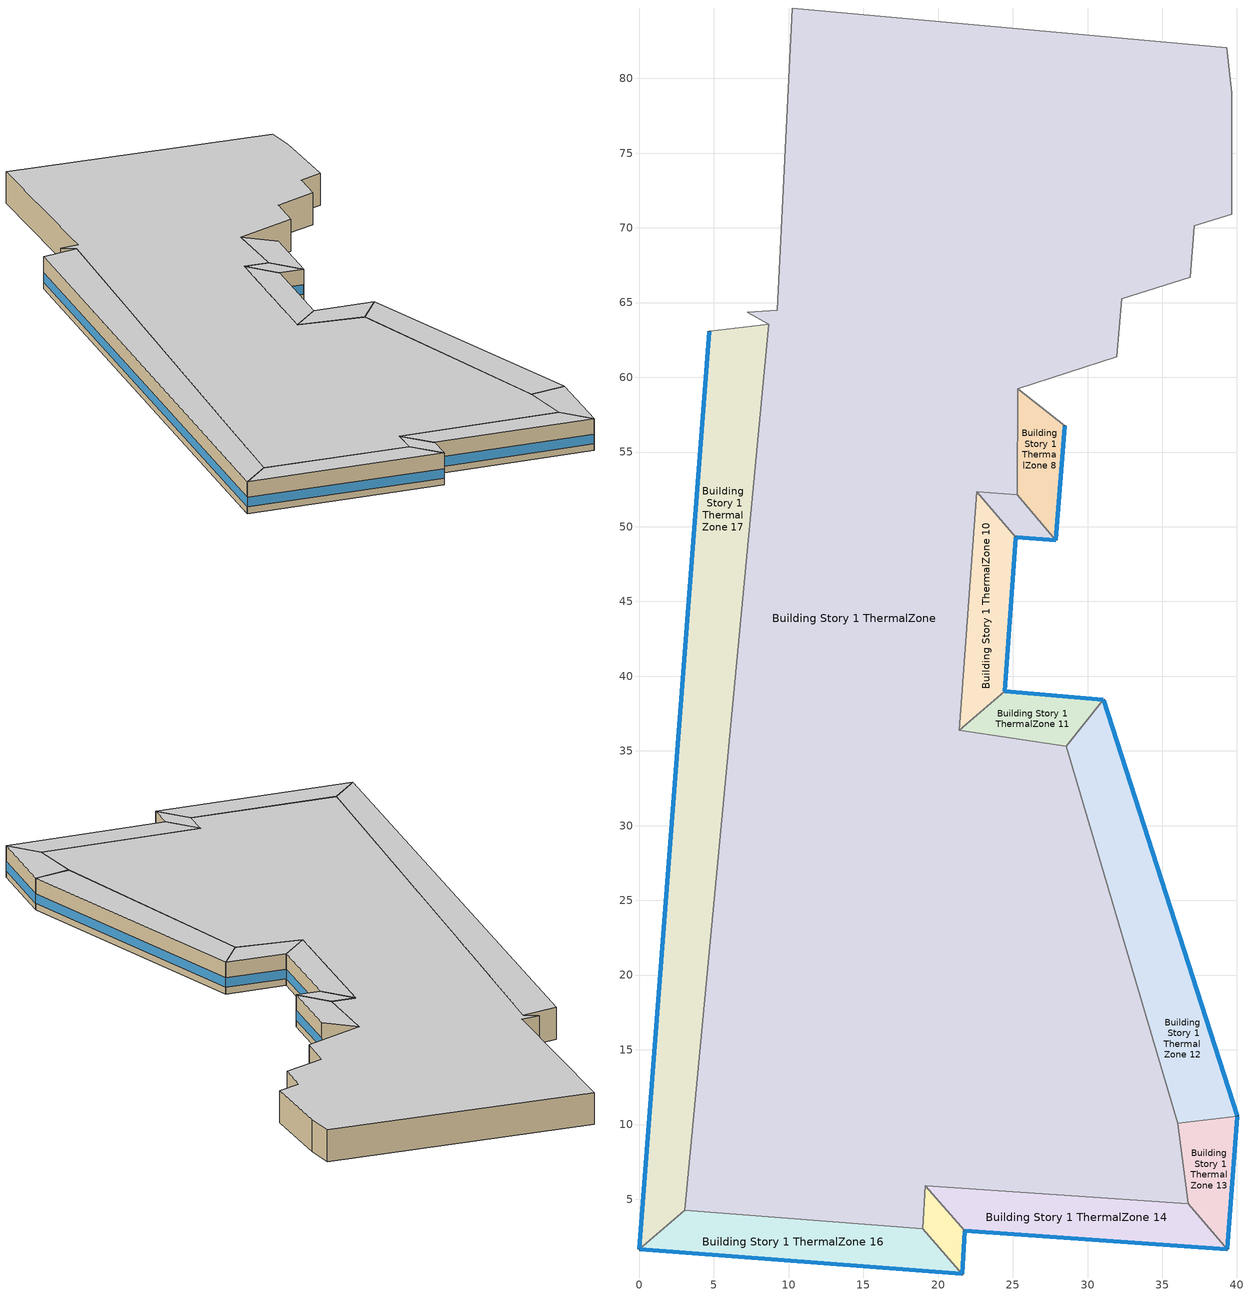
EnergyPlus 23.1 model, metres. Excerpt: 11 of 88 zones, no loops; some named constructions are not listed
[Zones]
Building Story 1 ThermalZone
 floor ground (Typical Insulated Carpeted 8in Slab Floor): 39.31,82.04 39.65,79.04 39.66,70.91 37.15,70.13 36.89,66.68 32.3,65.25 31.96,61.36 25.33,59.23 25.29,52.13 22.6,52.35 21.41,36.38 28.58,35.3 36.05,10.08 36.74,4.69 19.13,5.89 18.97,3.01 3.04,4.27 8.66,63.55 7.24,64.37 9.26,64.5 10.23,84.71 z0
 wall adiabatic (Typical Interior Wall): 22.6,52.35 25.29,52.13 25.33,59.23 31.96,61.36 32.3,65.25 36.89,66.68 37.15,70.13 39.66,70.91 39.65,79.04 39.31,82.04 10.23,84.71 9.26,64.5 7.24,64.37 8.66,63.55 3.04,4.27 18.97,3.01 19.13,5.89 36.74,4.69 36.05,10.08 28.58,35.3 21.41,36.38 22.6,52.35 z0:3.6
 ceiling adiabatic (Typical Interior Floor): 10.23,84.71 9.26,64.5 7.24,64.37 8.66,63.55 3.04,4.27 18.97,3.01 19.13,5.89 36.74,4.69 36.05,10.08 28.58,35.3 21.41,36.38 22.6,52.35 25.29,52.13 25.33,59.23 31.96,61.36 32.3,65.25 36.89,66.68 37.15,70.13 39.66,70.91 39.65,79.04 39.31,82.04 z3.6
Building Story 1 ThermalZone 10
 floor ground (Typical Insulated Carpeted 8in Slab Floor): 25.2,49.31 24.45,38.98 21.41,36.38 22.6,52.35 z0
 wall outside (Typical Insulated Steel Framed Exterior Wall R-12.99): 24.45,38.98 25.2,49.31 z0:3.6
 wall adiabatic (Typical Interior Wall): 25.2,49.31 22.6,52.35 21.41,36.38 24.45,38.98 z0:3.6
 window (U 0.55 SHGC 0.25): 24.45,39.01 25.2,49.29 z0.76:1.85
 ceiling adiabatic (Typical Interior Floor): 22.6,52.35 21.41,36.38 24.45,38.98 25.2,49.31 z3.6
Building Story 1 ThermalZone 11
 floor ground (Typical Insulated Carpeted 8in Slab Floor): 24.45,38.98 31.07,38.43 28.58,35.3 21.41,36.38 z0
 wall outside (Typical Insulated Steel Framed Exterior Wall R-12.99): 31.07,38.43 24.45,38.98 z0:3.6
 wall adiabatic (Typical Interior Wall): 24.45,38.98 21.41,36.38 28.58,35.3 31.07,38.43 z0:3.6
 window (U 0.55 SHGC 0.25): 31.04,38.43 24.48,38.98 z0.76:1.85
 ceiling adiabatic (Typical Interior Floor): 21.41,36.38 28.58,35.3 31.07,38.43 24.45,38.98 z3.6
Building Story 1 ThermalZone 12
 floor ground (Typical Insulated Carpeted 8in Slab Floor): 31.07,38.43 40.03,10.55 36.05,10.08 28.58,35.3 z0
 wall outside (Typical Insulated Steel Framed Exterior Wall R-12.99): 40.03,10.55 31.07,38.43 z0:3.6
 wall adiabatic (Typical Interior Wall): 31.07,38.43 28.58,35.3 36.05,10.08 40.03,10.55 z0:3.6
 window (U 0.55 SHGC 0.25): 40.02,10.57 31.07,38.4 z0.76:1.84
 ceiling adiabatic (Typical Interior Floor): 28.58,35.3 36.05,10.08 40.03,10.55 31.07,38.43 z3.6
Building Story 1 ThermalZone 13
 floor ground (Typical Insulated Carpeted 8in Slab Floor): 40.03,10.55 39.36,1.67 36.74,4.69 36.05,10.08 z0
 wall outside (Typical Insulated Steel Framed Exterior Wall R-12.99): 39.36,1.67 40.03,10.55 z0:3.6
 wall adiabatic (Typical Interior Wall): 40.03,10.55 36.05,10.08 36.74,4.69 39.36,1.67 z0:3.6
 window (U 0.55 SHGC 0.25): 39.36,1.69 40.02,10.53 z0.76:1.85
 ceiling adiabatic (Typical Interior Ceiling): 36.05,10.08 36.74,4.69 39.36,1.67 40.03,10.55 z3.6
Building Story 1 ThermalZone 14
 floor ground (Typical Insulated Carpeted 8in Slab Floor): 39.36,1.67 21.77,2.89 19.13,5.89 36.74,4.69 z0
 wall outside (Typical Insulated Steel Framed Exterior Wall R-12.99): 21.77,2.89 39.36,1.67 z0:3.6
 wall adiabatic (Typical Interior Wall): 39.36,1.67 36.74,4.69 19.13,5.89 21.77,2.89 z0:3.6
 window (U 0.55 SHGC 0.25): 21.8,2.89 39.33,1.67 z0.76:1.85
 ceiling adiabatic (Typical Interior Ceiling): 36.74,4.69 19.13,5.89 21.77,2.89 39.36,1.67 z3.6
Building Story 1 ThermalZone 15
 floor ground (Typical Insulated Carpeted 8in Slab Floor): 21.77,2.89 21.6,0 18.97,3.01 19.13,5.89 z0
 wall outside (Typical Insulated Steel Framed Exterior Wall R-12.99): 21.6,0 21.77,2.89 z0:3.6
 wall adiabatic (Typical Interior Wall): 21.77,2.89 19.13,5.89 18.97,3.01 21.6,0 z0:3.6
 window (U 0.55 SHGC 0.25): 21.61,0.03 21.77,2.86 z0.76:1.86
 ceiling adiabatic (Typical Interior Ceiling): 19.13,5.89 18.97,3.01 21.6,0 21.77,2.89 z3.6
Building Story 1 ThermalZone 16
 floor ground (Typical Insulated Carpeted 8in Slab Floor): 21.6,0 0,1.67 3.04,4.27 18.97,3.01 z0
 wall outside (Typical Insulated Steel Framed Exterior Wall R-12.99): 0,1.67 21.6,0 z0:3.6
 wall adiabatic (Typical Interior Wall): 21.6,0 18.97,3.01 3.04,4.27 0,1.67 z0:3.6
 window (U 0.55 SHGC 0.25): 0.03,1.66 21.58,0 z0.76:1.84
 ceiling adiabatic (Typical Interior Ceiling): 18.97,3.01 3.04,4.27 0,1.67 21.6,0 z3.6
Building Story 1 ThermalZone 17
 floor ground (Typical Insulated Carpeted 8in Slab Floor): 0,1.67 4.69,63.08 8.66,63.55 3.04,4.27 z0
 wall outside (Typical Insulated Steel Framed Exterior Wall R-12.99): 4.69,63.08 0,1.67 z0:3.6
 wall adiabatic (Typical Interior Wall): 0,1.67 3.04,4.27 8.66,63.55 4.69,63.08 z0:3.6
 window (U 0.55 SHGC 0.25): 4.69,63.06 0,1.69 z0.76:1.84
 ceiling adiabatic (Typical Interior Ceiling): 3.04,4.27 8.66,63.55 4.69,63.08 0,1.67 z3.6
Building Story 1 ThermalZone 8
 floor ground (Typical Insulated Carpeted 8in Slab Floor): 28.47,56.75 27.88,49.09 25.29,52.13 25.33,59.23 z0
 wall outside (Typical Insulated Steel Framed Exterior Wall R-12.99): 27.88,49.09 28.47,56.75 z0:3.6
 wall adiabatic (Typical Interior Wall): 28.47,56.75 25.33,59.23 25.29,52.13 27.88,49.09 z0:3.6
 window (U 0.55 SHGC 0.25): 27.89,49.11 28.47,56.73 z0.76:1.85
 ceiling adiabatic (Typical Interior Floor): 25.33,59.23 25.29,52.13 27.88,49.09 28.47,56.75 z3.6
Building Story 1 ThermalZone 9
 floor ground (Typical Insulated Carpeted 8in Slab Floor): 27.88,49.09 25.2,49.31 22.6,52.35 25.29,52.13 z0
 wall outside (Typical Insulated Steel Framed Exterior Wall R-12.99): 25.2,49.31 27.88,49.09 z0:3.6
 wall adiabatic (Typical Interior Wall): 27.88,49.09 25.29,52.13 22.6,52.35 25.2,49.31 z0:3.6
 window (U 0.55 SHGC 0.25): 25.23,49.31 27.86,49.09 z0.76:1.86
 ceiling adiabatic (Typical Interior Floor): 25.29,52.13 22.6,52.35 25.2,49.31 27.88,49.09 z3.6
[Building]
bld_12: Terrain=City
[Site:Location]
Jack Northrop Fld H_CA_USA: Latitude {deg}=41.31356; Longitude {deg}=-105.585; Time Zone {hr}=-8; Elevation {m}=21
[Site:GroundTemperature:FCfactorMethod]
18.8, 14.3, 13.6, 13.2, 13.3, 12.6, 15.3, 15.6, 17.7, 19.4, 19.7, 18.5
[Site:WaterMainsTemperature]
Calculation Method=Correlation; Annual Average Outdoor Air Temperature {C}=8.96667; Maximum Difference In Monthly Average Outdoor Air Temperatures {deltaC}=26.2
[SizingPeriod:DesignDay] Day of Month=21; Dry-Bulb Temperature Range Modifier Type=DefaultMultipliers; Humidity Condition Type=Wetbulb; Barometric Pressure {Pa}=98769; Rain Indicator=No; Snow Indicator=No; Daylight Saving Time Indicator=No; Begin Environment Reset Mode=FullResetAtBeginEnvironment
Name | Month | Day Type | Maximum Dry-Bulb Temperature {C} | Daily Dry-Bulb Temperature Range {deltaC} | Wetbulb or DewPoint at Maximum Dry-Bulb {C} | Wind Speed {m/s} | Wind Direction {deg} | Solar Model Indicator | ASHRAE Clear Sky Optical Depth for Beam Irradiance (taub) | ASHRAE Clear Sky Optical Depth for Diffuse Irradiance (taud) | Sky Clearness
Buffalo Niagara Intl Ap Ann Clg .4% Condns DB=>MWB 1 | 7 | SummerDesignDay | 30.3 | 9.3 | 21.8 | 5.7 | 240 | ASHRAETau | 0.462 | 2.001
Buffalo Niagara Intl Ap Ann Clg .4% Condns WB=>MDB 1 | 7 | SummerDesignDay | 27.8 | 9.3 | 23.8 | 5.7 | 240 | ASHRAETau | 0.462 | 2.001
Buffalo Niagara Intl Ap Ann Htg 99.6% Condns DB 1 | 1 | WinterDesignDay | -16.3 | 0 | -16.3 | 5.1 | 270 | ASHRAEClearSky |  |  | 0
[Material] Thermal Absorptance=0.9; Solar Absorptance=0.7
Name | Roughness | Thickness {m} | Conductivity {W/m-K} | Density {kg/m3} | Specific Heat {J/kg-K} | Visible Absorptance
100mm Normalweight concrete floor | MediumRough | 0.1016 | 2.31045 | 2322 | 832.557 | 0.7
25mm Stucco | Smooth | 0.0254 | 0.72 | 1856 | 840 | 0.7
5/8 in. Gypsum Board | MediumSmooth | 0.0159 | 0.16 | 800 | 1090 | 0.7
8 in. Normalweight Concrete Floor | MediumRough | 0.2032 | 2.31 | 2322 | 832 | 0.7
G01 13mm gypsum board | Smooth | 0.0127 | 0.160031 | 800.001 | 1090.73 | 0.5
[Material:NoMass] Roughness=Smooth; Thermal Absorptance=0.9; Solar Absorptance=0.7
Name | Thermal Resistance {m2-K/W} | Visible Absorptance
CP02 CARPET PAD; Typical Carpet Pad | 0.21648 | 0.8
Typical Insulation R-10.81 | 1.90342 | 0.7
[WindowMaterial:Gas]
Gap_1_W_0_0032: Gas Type=Air; Thickness {m}=0.0032
[WindowMaterial:Glazing] Optical Data Type=SpectralAverage; Infrared Transmittance at Normal Incidence=0; Back Side Infrared Hemispherical Emissivity=0.84; Conductivity {W/m-K}=1; Dirt Correction Factor for Solar and Visible Transmittance=1; Solar Diffusing=No
Name | Thickness {m} | Solar Transmittance at Normal Incidence | Front Side Solar Reflectance at Normal Incidence | Back Side Solar Reflectance at Normal Incidence | Visible Transmittance at Normal Incidence | Front Side Visible Reflectance at Normal Incidence | Back Side Visible Reflectance at Normal Incidence | Front Side Infrared Hemispherical Emissivity
Glass_2022F_LayerAvg | 0.0039 | 0.355897 | 0.394095 | 0.265645 | 0.677694 | 0.042734 | 0.05547 | 0.046
Glass_2175_LayerAvg | 0.0086 | 0.167758 | 0.217606 | 0.437978 | 0.416044 | 0.078729 | 0.10654 | 0.84
[Construction]
Typical Insulated Carpeted 8in Slab Floor: 8 in. Normalweight Concrete Floor, Typical Carpet Pad
Typical Insulated Steel Framed Exterior Wall R-12.99: 25mm Stucco, 5/8 in. Gypsum Board, Typical Insulation R-10.81, 5/8 in. Gypsum Board
Typical Interior Ceiling: CP02 CARPET PAD, 100mm Normalweight concrete floor
Typical Interior Floor: 100mm Normalweight concrete floor, CP02 CARPET PAD
Typical Interior Wall: G01 13mm gypsum board, G01 13mm gypsum board
U 0.55 SHGC 0.25: Glass_2175_LayerAvg, Gap_1_W_0_0032, Glass_2022F_LayerAvg
[Zone] Multiplier=1; Part of Total Floor Area=Yes
Building Story 1 ThermalZone; Building Story 1 ThermalZone 10; Building Story 1 ThermalZone 11; Building Story 1 ThermalZone 12; Building Story 1 ThermalZone 13; Building Story 1 ThermalZone 14; Building Story 1 ThermalZone 15; Building Story 1 ThermalZone 16; Building Story 1 ThermalZone 17; Building Story 1 ThermalZone 8; Building Story 1 ThermalZone 9
[Space] Space Type=Story Ground Blended Space Type
Name | Zone
Building Story 1 Space | Building Story 1 ThermalZone
Building Story 1 Space 10 | Building Story 1 ThermalZone 10
Building Story 1 Space 11 | Building Story 1 ThermalZone 11
Building Story 1 Space 12 | Building Story 1 ThermalZone 12
Building Story 1 Space 13 | Building Story 1 ThermalZone 13
Building Story 1 Space 14 | Building Story 1 ThermalZone 14
Building Story 1 Space 15 | Building Story 1 ThermalZone 15
Building Story 1 Space 16 | Building Story 1 ThermalZone 16
Building Story 1 Space 17 | Building Story 1 ThermalZone 17
Building Story 1 Space 8 | Building Story 1 ThermalZone 8
Building Story 1 Space 9 | Building Story 1 ThermalZone 9
[InternalMass] Construction=InteriorFurnishings 1
Name | Zone or ZoneList | Space or SpaceList | Surface Area {m2}
Building Story 1 Space Office OfficeLarge Data Center A  - Story Ground Mass; Building Story 1 Space Office OfficeLarge Data Center C  - Story Ground Mass | Building Story 1 ThermalZone | Building Story 1 Space | 6.17549
Building Story 1 Space 9 Office OfficeLarge Data Center A  - Story Ground Mass; Building Story 1 Space 9 Office OfficeLarge Data Center C  - Story Ground Mass | Building Story 1 ThermalZone 9 | Building Story 1 Space 9 | 0.024402
Building Story 1 Space 12 Office OfficeLarge Data Center A  - Story Ground Mass; Building Story 1 Space 12 Office OfficeLarge Data Center C  - Story Ground Mass | Building Story 1 ThermalZone 12 | Building Story 1 Space 12 | 0.323407
Building Story 1 Space 16 Office OfficeLarge Data Center A  - Story Ground Mass; Building Story 1 Space 16 Office OfficeLarge Data Center C  - Story Ground Mass | Building Story 1 ThermalZone 16 | Building Story 1 Space 16 | 0.170459
Building Story 1 Space 17 Office OfficeLarge Data Center A  - Story Ground Mass; Building Story 1 Space 17 Office OfficeLarge Data Center C  - Story Ground Mass | Building Story 1 ThermalZone 17 | Building Story 1 Space 17 | 0.65462
Building Story 1 Space 8 Office OfficeLarge Data Center A  - Story Ground Mass; Building Story 1 Space 8 Office OfficeLarge Data Center C  - Story Ground Mass | Building Story 1 ThermalZone 8 | Building Story 1 Space 8 | 0.0708353
Building Story 1 Space 14 Office OfficeLarge Data Center A  - Story Ground Mass; Building Story 1 Space 14 Office OfficeLarge Data Center C  - Story Ground Mass | Building Story 1 ThermalZone 14 | Building Story 1 Space 14 | 0.160332
Building Story 1 Space 13 Office OfficeLarge Data Center A  - Story Ground Mass; Building Story 1 Space 13 Office OfficeLarge Data Center C  - Story Ground Mass | Building Story 1 ThermalZone 13 | Building Story 1 Space 13 | 0.0755815
Building Story 1 Space 15 Office OfficeLarge Data Center A  - Story Ground Mass; Building Story 1 Space 15 Office OfficeLarge Data Center C  - Story Ground Mass | Building Story 1 ThermalZone 15 | Building Story 1 Space 15 | 0.0260104
Building Story 1 Space 10 Office OfficeLarge Data Center A  - Story Ground Mass; Building Story 1 Space 10 Office OfficeLarge Data Center C  - Story Ground Mass | Building Story 1 ThermalZone 10 | Building Story 1 Space 10 | 0.119949
Building Story 1 Space 11 Office OfficeLarge Data Center A  - Story Ground Mass; Building Story 1 Space 11 Office OfficeLarge Data Center C  - Story Ground Mass | Building Story 1 ThermalZone 11 | Building Story 1 Space 11 | 0.0707873
Building Story 1 Space Office OfficeLarge Data Center B  - Story Ground Mass | Building Story 1 ThermalZone | Building Story 1 Space | 45.4113
Building Story 1 Space 9 Office OfficeLarge Data Center B  - Story Ground Mass | Building Story 1 ThermalZone 9 | Building Story 1 Space 9 | 0.179439
Building Story 1 Space 12 Office OfficeLarge Data Center B  - Story Ground Mass | Building Story 1 ThermalZone 12 | Building Story 1 Space 12 | 2.37816
Building Story 1 Space 16 Office OfficeLarge Data Center B  - Story Ground Mass | Building Story 1 ThermalZone 16 | Building Story 1 Space 16 | 1.25347
Building Story 1 Space 17 Office OfficeLarge Data Center B  - Story Ground Mass | Building Story 1 ThermalZone 17 | Building Story 1 Space 17 | 4.81373
Building Story 1 Space 8 Office OfficeLarge Data Center B  - Story Ground Mass | Building Story 1 ThermalZone 8 | Building Story 1 Space 8 | 0.520885
Building Story 1 Space 14 Office OfficeLarge Data Center B  - Story Ground Mass | Building Story 1 ThermalZone 14 | Building Story 1 Space 14 | 1.179
Building Story 1 Space 13 Office OfficeLarge Data Center B  - Story Ground Mass | Building Story 1 ThermalZone 13 | Building Story 1 Space 13 | 0.555787
Building Story 1 Space 15 Office OfficeLarge Data Center B  - Story Ground Mass | Building Story 1 ThermalZone 15 | Building Story 1 Space 15 | 0.191267
Building Story 1 Space 10 Office OfficeLarge Data Center B  - Story Ground Mass | Building Story 1 ThermalZone 10 | Building Story 1 Space 10 | 0.882042
Building Story 1 Space 11 Office OfficeLarge Data Center B  - Story Ground Mass | Building Story 1 ThermalZone 11 | Building Story 1 Space 11 | 0.520532
Building Story 1 Space Office OfficeLarge Main Data Center A  - Story Ground Mass; Building Story 1 Space Office OfficeLarge Main Data Center C  - Story Ground Mass | Building Story 1 ThermalZone | Building Story 1 Space | 11.1027
Building Story 1 Space 9 Office OfficeLarge Main Data Center A  - Story Ground Mass; Building Story 1 Space 9 Office OfficeLarge Main Data Center C  - Story Ground Mass | Building Story 1 ThermalZone 9 | Building Story 1 Space 9 | 0.0438716
Building Story 1 Space 12 Office OfficeLarge Main Data Center A  - Story Ground Mass; Building Story 1 Space 12 Office OfficeLarge Main Data Center C  - Story Ground Mass | Building Story 1 ThermalZone 12 | Building Story 1 Space 12 | 0.581445
Building Story 1 Space 16 Office OfficeLarge Main Data Center A  - Story Ground Mass; Building Story 1 Space 16 Office OfficeLarge Main Data Center C  - Story Ground Mass | Building Story 1 ThermalZone 16 | Building Story 1 Space 16 | 0.306464
Building Story 1 Space 17 Office OfficeLarge Main Data Center A  - Story Ground Mass; Building Story 1 Space 17 Office OfficeLarge Main Data Center C  - Story Ground Mass | Building Story 1 ThermalZone 17 | Building Story 1 Space 17 | 1.17692
Building Story 1 Space 8 Office OfficeLarge Main Data Center A  - Story Ground Mass; Building Story 1 Space 8 Office OfficeLarge Main Data Center C  - Story Ground Mass | Building Story 1 ThermalZone 8 | Building Story 1 Space 8 | 0.127353
Building Story 1 Space 14 Office OfficeLarge Main Data Center A  - Story Ground Mass; Building Story 1 Space 14 Office OfficeLarge Main Data Center C  - Story Ground Mass | Building Story 1 ThermalZone 14 | Building Story 1 Space 14 | 0.288257
Building Story 1 Space 13 Office OfficeLarge Main Data Center A  - Story Ground Mass; Building Story 1 Space 13 Office OfficeLarge Main Data Center C  - Story Ground Mass | Building Story 1 ThermalZone 13 | Building Story 1 Space 13 | 0.135886
Building Story 1 Space 15 Office OfficeLarge Main Data Center A  - Story Ground Mass; Building Story 1 Space 15 Office OfficeLarge Main Data Center C  - Story Ground Mass | Building Story 1 ThermalZone 15 | Building Story 1 Space 15 | 0.0467635
Building Story 1 Space 10 Office OfficeLarge Main Data Center A  - Story Ground Mass; Building Story 1 Space 10 Office OfficeLarge Main Data Center C  - Story Ground Mass | Building Story 1 ThermalZone 10 | Building Story 1 Space 10 | 0.215653
Building Story 1 Space 11 Office OfficeLarge Main Data Center A  - Story Ground Mass; Building Story 1 Space 11 Office OfficeLarge Main Data Center C  - Story Ground Mass | Building Story 1 ThermalZone 11 | Building Story 1 Space 11 | 0.127267
Building Story 1 Space Office OfficeLarge Main Data Center B  - Story Ground Mass | Building Story 1 ThermalZone | Building Story 1 Space | 81.6437
Building Story 1 Space 9 Office OfficeLarge Main Data Center B  - Story Ground Mass | Building Story 1 ThermalZone 9 | Building Story 1 Space 9 | 0.322609
Building Story 1 Space 12 Office OfficeLarge Main Data Center B  - Story Ground Mass | Building Story 1 ThermalZone 12 | Building Story 1 Space 12 | 4.27564
Building Story 1 Space 16 Office OfficeLarge Main Data Center B  - Story Ground Mass | Building Story 1 ThermalZone 16 | Building Story 1 Space 16 | 2.25357
Building Story 1 Space 17 Office OfficeLarge Main Data Center B  - Story Ground Mass | Building Story 1 ThermalZone 17 | Building Story 1 Space 17 | 8.65447
Building Story 1 Space 8 Office OfficeLarge Main Data Center B  - Story Ground Mass | Building Story 1 ThermalZone 8 | Building Story 1 Space 8 | 0.936485
Building Story 1 Space 14 Office OfficeLarge Main Data Center B  - Story Ground Mass | Building Story 1 ThermalZone 14 | Building Story 1 Space 14 | 2.11969
Building Story 1 Space 13 Office OfficeLarge Main Data Center B  - Story Ground Mass | Building Story 1 ThermalZone 13 | Building Story 1 Space 13 | 0.999233
Building Story 1 Space 15 Office OfficeLarge Main Data Center B  - Story Ground Mass | Building Story 1 ThermalZone 15 | Building Story 1 Space 15 | 0.343874
Building Story 1 Space 10 Office OfficeLarge Main Data Center B  - Story Ground Mass | Building Story 1 ThermalZone 10 | Building Story 1 Space 10 | 1.5858
Building Story 1 Space 11 Office OfficeLarge Main Data Center B  - Story Ground Mass | Building Story 1 ThermalZone 11 | Building Story 1 Space 11 | 0.935851
Building Story 1 Space SecondarySchool Auditorium A  - Story Ground Mass; Building Story 1 Space SecondarySchool Auditorium C  - Story Ground Mass | Building Story 1 ThermalZone | Building Story 1 Space | 49.6667
Building Story 1 Space 9 SecondarySchool Auditorium A  - Story Ground Mass; Building Story 1 Space 9 SecondarySchool Auditorium C  - Story Ground Mass | Building Story 1 ThermalZone 9 | Building Story 1 Space 9 | 0.196254
Building Story 1 Space 12 SecondarySchool Auditorium A  - Story Ground Mass; Building Story 1 Space 12 SecondarySchool Auditorium C  - Story Ground Mass | Building Story 1 ThermalZone 12 | Building Story 1 Space 12 | 2.60102
Building Story 1 Space 16 SecondarySchool Auditorium A  - Story Ground Mass; Building Story 1 Space 16 SecondarySchool Auditorium C  - Story Ground Mass | Building Story 1 ThermalZone 16 | Building Story 1 Space 16 | 1.37093
Building Story 1 Space 17 SecondarySchool Auditorium A  - Story Ground Mass; Building Story 1 Space 17 SecondarySchool Auditorium C  - Story Ground Mass | Building Story 1 ThermalZone 17 | Building Story 1 Space 17 | 5.26482
Building Story 1 Space 8 SecondarySchool Auditorium A  - Story Ground Mass; Building Story 1 Space 8 SecondarySchool Auditorium C  - Story Ground Mass | Building Story 1 ThermalZone 8 | Building Story 1 Space 8 | 0.569696
Building Story 1 Space 14 SecondarySchool Auditorium A  - Story Ground Mass; Building Story 1 Space 14 SecondarySchool Auditorium C  - Story Ground Mass | Building Story 1 ThermalZone 14 | Building Story 1 Space 14 | 1.28948
Building Story 1 Space 13 SecondarySchool Auditorium A  - Story Ground Mass; Building Story 1 Space 13 SecondarySchool Auditorium C  - Story Ground Mass | Building Story 1 ThermalZone 13 | Building Story 1 Space 13 | 0.607868
Building Story 1 Space 15 SecondarySchool Auditorium A  - Story Ground Mass; Building Story 1 Space 15 SecondarySchool Auditorium C  - Story Ground Mass | Building Story 1 ThermalZone 15 | Building Story 1 Space 15 | 0.20919
Building Story 1 Space 10 SecondarySchool Auditorium A  - Story Ground Mass; Building Story 1 Space 10 SecondarySchool Auditorium C  - Story Ground Mass | Building Story 1 ThermalZone 10 | Building Story 1 Space 10 | 0.964696
Building Story 1 Space 11 SecondarySchool Auditorium A  - Story Ground Mass; Building Story 1 Space 11 SecondarySchool Auditorium C  - Story Ground Mass | Building Story 1 ThermalZone 11 | Building Story 1 Space 11 | 0.569311
Building Story 1 Space SecondarySchool Auditorium B  - Story Ground Mass | Building Story 1 ThermalZone | Building Story 1 Space | 365.223
Building Story 1 Space 9 SecondarySchool Auditorium B  - Story Ground Mass | Building Story 1 ThermalZone 9 | Building Story 1 Space 9 | 1.44315
Building Story 1 Space 12 SecondarySchool Auditorium B  - Story Ground Mass | Building Story 1 ThermalZone 12 | Building Story 1 Space 12 | 19.1265
Building Story 1 Space 16 SecondarySchool Auditorium B  - Story Ground Mass | Building Story 1 ThermalZone 16 | Building Story 1 Space 16 | 10.0811
Building Story 1 Space 17 SecondarySchool Auditorium B  - Story Ground Mass | Building Story 1 ThermalZone 17 | Building Story 1 Space 17 | 38.7147
Building Story 1 Space 8 SecondarySchool Auditorium B  - Story Ground Mass | Building Story 1 ThermalZone 8 | Building Story 1 Space 8 | 4.18925
Building Story 1 Space 14 SecondarySchool Auditorium B  - Story Ground Mass | Building Story 1 ThermalZone 14 | Building Story 1 Space 14 | 9.48215
Building Story 1 Space 13 SecondarySchool Auditorium B  - Story Ground Mass | Building Story 1 ThermalZone 13 | Building Story 1 Space 13 | 4.46994
Building Story 1 Space 15 SecondarySchool Auditorium B  - Story Ground Mass | Building Story 1 ThermalZone 15 | Building Story 1 Space 15 | 1.53828
Building Story 1 Space 10 SecondarySchool Auditorium B  - Story Ground Mass | Building Story 1 ThermalZone 10 | Building Story 1 Space 10 | 7.09387
Building Story 1 Space 11 SecondarySchool Auditorium B  - Story Ground Mass | Building Story 1 ThermalZone 11 | Building Story 1 Space 11 | 4.18641
Building Story 1 Space SecondarySchool Cafeteria A  - Story Ground Mass; Building Story 1 Space SecondarySchool Cafeteria C  - Story Ground Mass | Building Story 1 ThermalZone | Building Story 1 Space | 31.4359
Building Story 1 Space 9 SecondarySchool Cafeteria A  - Story Ground Mass; Building Story 1 Space 9 SecondarySchool Cafeteria C  - Story Ground Mass | Building Story 1 ThermalZone 9 | Building Story 1 Space 9 | 0.124216
Building Story 1 Space 12 SecondarySchool Cafeteria A  - Story Ground Mass; Building Story 1 Space 12 SecondarySchool Cafeteria C  - Story Ground Mass | Building Story 1 ThermalZone 12 | Building Story 1 Space 12 | 1.64628
Building Story 1 Space 16 SecondarySchool Cafeteria A  - Story Ground Mass; Building Story 1 Space 16 SecondarySchool Cafeteria C  - Story Ground Mass | Building Story 1 ThermalZone 16 | Building Story 1 Space 16 | 0.867709
Building Story 1 Space 17 SecondarySchool Cafeteria A  - Story Ground Mass; Building Story 1 Space 17 SecondarySchool Cafeteria C  - Story Ground Mass | Building Story 1 ThermalZone 17 | Building Story 1 Space 17 | 3.33229
Building Story 1 Space 8 SecondarySchool Cafeteria A  - Story Ground Mass; Building Story 1 Space 8 SecondarySchool Cafeteria C  - Story Ground Mass | Building Story 1 ThermalZone 8 | Building Story 1 Space 8 | 0.360582
Building Story 1 Space 14 SecondarySchool Cafeteria A  - Story Ground Mass; Building Story 1 Space 14 SecondarySchool Cafeteria C  - Story Ground Mass | Building Story 1 ThermalZone 14 | Building Story 1 Space 14 | 0.816158
Building Story 1 Space 13 SecondarySchool Cafeteria A  - Story Ground Mass; Building Story 1 Space 13 SecondarySchool Cafeteria C  - Story Ground Mass | Building Story 1 ThermalZone 13 | Building Story 1 Space 13 | 0.384742
Building Story 1 Space 15 SecondarySchool Cafeteria A  - Story Ground Mass; Building Story 1 Space 15 SecondarySchool Cafeteria C  - Story Ground Mass | Building Story 1 ThermalZone 15 | Building Story 1 Space 15 | 0.132404
Building Story 1 Space 10 SecondarySchool Cafeteria A  - Story Ground Mass; Building Story 1 Space 10 SecondarySchool Cafeteria C  - Story Ground Mass | Building Story 1 ThermalZone 10 | Building Story 1 Space 10 | 0.610591
Building Story 1 Space 11 SecondarySchool Cafeteria A  - Story Ground Mass; Building Story 1 Space 11 SecondarySchool Cafeteria C  - Story Ground Mass | Building Story 1 ThermalZone 11 | Building Story 1 Space 11 | 0.360337
Building Story 1 Space SecondarySchool Cafeteria B  - Story Ground Mass | Building Story 1 ThermalZone | Building Story 1 Space | 231.163
Building Story 1 Space 9 SecondarySchool Cafeteria B  - Story Ground Mass | Building Story 1 ThermalZone 9 | Building Story 1 Space 9 | 0.913422
Building Story 1 Space 12 SecondarySchool Cafeteria B  - Story Ground Mass | Building Story 1 ThermalZone 12 | Building Story 1 Space 12 | 12.1059
Building Story 1 Space 16 SecondarySchool Cafeteria B  - Story Ground Mass | Building Story 1 ThermalZone 16 | Building Story 1 Space 16 | 6.38068
Building Story 1 Space 17 SecondarySchool Cafeteria B  - Story Ground Mass | Building Story 1 ThermalZone 17 | Building Story 1 Space 17 | 24.5039
Building Story 1 Space 8 SecondarySchool Cafeteria B  - Story Ground Mass | Building Story 1 ThermalZone 8 | Building Story 1 Space 8 | 2.65153
Building Story 1 Space 14 SecondarySchool Cafeteria B  - Story Ground Mass | Building Story 1 ThermalZone 14 | Building Story 1 Space 14 | 6.0016
Building Story 1 Space 13 SecondarySchool Cafeteria B  - Story Ground Mass | Building Story 1 ThermalZone 13 | Building Story 1 Space 13 | 2.82919
Building Story 1 Space 15 SecondarySchool Cafeteria B  - Story Ground Mass | Building Story 1 ThermalZone 15 | Building Story 1 Space 15 | 0.973631
Building Story 1 Space 10 SecondarySchool Cafeteria B  - Story Ground Mass | Building Story 1 ThermalZone 10 | Building Story 1 Space 10 | 4.48997
Building Story 1 Space 11 SecondarySchool Cafeteria B  - Story Ground Mass | Building Story 1 ThermalZone 11 | Building Story 1 Space 11 | 2.64973
Building Story 1 Space SecondarySchool ComputerRoom A  - Story Ground Mass; Building Story 1 Space SecondarySchool ComputerRoom C  - Story Ground Mass | Building Story 1 ThermalZone | Building Story 1 Space | 47.9914
Building Story 1 Space 9 SecondarySchool ComputerRoom A  - Story Ground Mass; Building Story 1 Space 9 SecondarySchool ComputerRoom C  - Story Ground Mass | Building Story 1 ThermalZone 9 | Building Story 1 Space 9 | 0.189634
Building Story 1 Space 12 SecondarySchool ComputerRoom A  - Story Ground Mass; Building Story 1 Space 12 SecondarySchool ComputerRoom C  - Story Ground Mass | Building Story 1 ThermalZone 12 | Building Story 1 Space 12 | 2.51329
Building Story 1 Space 16 SecondarySchool ComputerRoom A  - Story Ground Mass; Building Story 1 Space 16 SecondarySchool ComputerRoom C  - Story Ground Mass | Building Story 1 ThermalZone 16 | Building Story 1 Space 16 | 1.32468
Building Story 1 Space 17 SecondarySchool ComputerRoom A  - Story Ground Mass; Building Story 1 Space 17 SecondarySchool ComputerRoom C  - Story Ground Mass | Building Story 1 ThermalZone 17 | Building Story 1 Space 17 | 5.08723
Building Story 1 Space 8 SecondarySchool ComputerRoom A  - Story Ground Mass; Building Story 1 Space 8 SecondarySchool ComputerRoom C  - Story Ground Mass | Building Story 1 ThermalZone 8 | Building Story 1 Space 8 | 0.55048
Building Story 1 Space 14 SecondarySchool ComputerRoom A  - Story Ground Mass; Building Story 1 Space 14 SecondarySchool ComputerRoom C  - Story Ground Mass | Building Story 1 ThermalZone 14 | Building Story 1 Space 14 | 1.24598
Building Story 1 Space 13 SecondarySchool ComputerRoom A  - Story Ground Mass; Building Story 1 Space 13 SecondarySchool ComputerRoom C  - Story Ground Mass | Building Story 1 ThermalZone 13 | Building Story 1 Space 13 | 0.587365
Building Story 1 Space 15 SecondarySchool ComputerRoom A  - Story Ground Mass; Building Story 1 Space 15 SecondarySchool ComputerRoom C  - Story Ground Mass | Building Story 1 ThermalZone 15 | Building Story 1 Space 15 | 0.202134
Building Story 1 Space 10 SecondarySchool ComputerRoom A  - Story Ground Mass; Building Story 1 Space 10 SecondarySchool ComputerRoom C  - Story Ground Mass | Building Story 1 ThermalZone 10 | Building Story 1 Space 10 | 0.932157
Building Story 1 Space 11 SecondarySchool ComputerRoom A  - Story Ground Mass; Building Story 1 Space 11 SecondarySchool ComputerRoom C  - Story Ground Mass | Building Story 1 ThermalZone 11 | Building Story 1 Space 11 | 0.550108
Building Story 1 Space SecondarySchool ComputerRoom B  - Story Ground Mass | Building Story 1 ThermalZone | Building Story 1 Space | 352.904
Building Story 1 Space 9 SecondarySchool ComputerRoom B  - Story Ground Mass | Building Story 1 ThermalZone 9 | Building Story 1 Space 9 | 1.39447
Building Story 1 Space 12 SecondarySchool ComputerRoom B  - Story Ground Mass | Building Story 1 ThermalZone 12 | Building Story 1 Space 12 | 18.4814
Building Story 1 Space 16 SecondarySchool ComputerRoom B  - Story Ground Mass | Building Story 1 ThermalZone 16 | Building Story 1 Space 16 | 9.74103
Building Story 1 Space 17 SecondarySchool ComputerRoom B  - Story Ground Mass | Building Story 1 ThermalZone 17 | Building Story 1 Space 17 | 37.4088
Building Story 1 Space 8 SecondarySchool ComputerRoom B  - Story Ground Mass | Building Story 1 ThermalZone 8 | Building Story 1 Space 8 | 4.04794
Building Story 1 Space 14 SecondarySchool ComputerRoom B  - Story Ground Mass | Building Story 1 ThermalZone 14 | Building Story 1 Space 14 | 9.16231
Building Story 1 Space 13 SecondarySchool ComputerRoom B  - Story Ground Mass | Building Story 1 ThermalZone 13 | Building Story 1 Space 13 | 4.31917
Building Story 1 Space 15 SecondarySchool ComputerRoom B  - Story Ground Mass | Building Story 1 ThermalZone 15 | Building Story 1 Space 15 | 1.48639
Building Story 1 Space 10 SecondarySchool ComputerRoom B  - Story Ground Mass | Building Story 1 ThermalZone 10 | Building Story 1 Space 10 | 6.85459
Building Story 1 Space 11 SecondarySchool ComputerRoom B  - Story Ground Mass | Building Story 1 ThermalZone 11 | Building Story 1 Space 11 | 4.0452
Building Story 1 Space SecondarySchool Gym A  - Story Ground Mass; Building Story 1 Space SecondarySchool Gym C  - Story Ground Mass | Building Story 1 ThermalZone | Building Story 1 Space | 51.7711
Building Story 1 Space 9 SecondarySchool Gym A  - Story Ground Mass; Building Story 1 Space 9 SecondarySchool Gym C  - Story Ground Mass | Building Story 1 ThermalZone 9 | Building Story 1 Space 9 | 0.20457
Building Story 1 Space 12 SecondarySchool Gym A  - Story Ground Mass; Building Story 1 Space 12 SecondarySchool Gym C  - Story Ground Mass | Building Story 1 ThermalZone 12 | Building Story 1 Space 12 | 2.71123
Building Story 1 Space 16 SecondarySchool Gym A  - Story Ground Mass; Building Story 1 Space 16 SecondarySchool Gym C  - Story Ground Mass | Building Story 1 ThermalZone 16 | Building Story 1 Space 16 | 1.42901
Building Story 1 Space 17 SecondarySchool Gym A  - Story Ground Mass; Building Story 1 Space 17 SecondarySchool Gym C  - Story Ground Mass | Building Story 1 ThermalZone 17 | Building Story 1 Space 17 | 5.48789
Building Story 1 Space 8 SecondarySchool Gym A  - Story Ground Mass; Building Story 1 Space 8 SecondarySchool Gym C  - Story Ground Mass | Building Story 1 ThermalZone 8 | Building Story 1 Space 8 | 0.593835
Building Story 1 Space 14 SecondarySchool Gym A  - Story Ground Mass; Building Story 1 Space 14 SecondarySchool Gym C  - Story Ground Mass | Building Story 1 ThermalZone 14 | Building Story 1 Space 14 | 1.34412
Building Story 1 Space 13 SecondarySchool Gym A  - Story Ground Mass; Building Story 1 Space 13 SecondarySchool Gym C  - Story Ground Mass | Building Story 1 ThermalZone 13 | Building Story 1 Space 13 | 0.633624
Building Story 1 Space 15 SecondarySchool Gym A  - Story Ground Mass; Building Story 1 Space 15 SecondarySchool Gym C  - Story Ground Mass | Building Story 1 ThermalZone 15 | Building Story 1 Space 15 | 0.218054
Building Story 1 Space 10 SecondarySchool Gym A  - Story Ground Mass; Building Story 1 Space 10 SecondarySchool Gym C  - Story Ground Mass | Building Story 1 ThermalZone 10 | Building Story 1 Space 10 | 1.00557
Building Story 1 Space 11 SecondarySchool Gym A  - Story Ground Mass; Building Story 1 Space 11 SecondarySchool Gym C  - Story Ground Mass | Building Story 1 ThermalZone 11 | Building Story 1 Space 11 | 0.593433
Building Story 1 Space SecondarySchool Gym A end_a - Story Ground Mass; Building Story 1 Space SecondarySchool Gym C end_a - Story Ground Mass | Building Story 1 ThermalZone | Building Story 1 Space | 29.2657
Building Story 1 Space 9 SecondarySchool Gym A end_a - Story Ground Mass; Building Story 1 Space 9 SecondarySchool Gym C end_a - Story Ground Mass | Building Story 1 ThermalZone 9 | Building Story 1 Space 9 | 0.115641
Building Story 1 Space 12 SecondarySchool Gym A end_a - Story Ground Mass; Building Story 1 Space 12 SecondarySchool Gym C end_a - Story Ground Mass | Building Story 1 ThermalZone 12 | Building Story 1 Space 12 | 1.53263
Building Story 1 Space 16 SecondarySchool Gym A end_a - Story Ground Mass; Building Story 1 Space 16 SecondarySchool Gym C end_a - Story Ground Mass | Building Story 1 ThermalZone 16 | Building Story 1 Space 16 | 0.807808
Building Story 1 Space 17 SecondarySchool Gym A end_a - Story Ground Mass; Building Story 1 Space 17 SecondarySchool Gym C end_a - Story Ground Mass | Building Story 1 ThermalZone 17 | Building Story 1 Space 17 | 3.10225
Building Story 1 Space 8 SecondarySchool Gym A end_a - Story Ground Mass; Building Story 1 Space 8 SecondarySchool Gym C end_a - Story Ground Mass | Building Story 1 ThermalZone 8 | Building Story 1 Space 8 | 0.335689
Building Story 1 Space 14 SecondarySchool Gym A end_a - Story Ground Mass; Building Story 1 Space 14 SecondarySchool Gym C end_a - Story Ground Mass | Building Story 1 ThermalZone 14 | Building Story 1 Space 14 | 0.759816
Building Story 1 Space 13 SecondarySchool Gym A end_a - Story Ground Mass; Building Story 1 Space 13 SecondarySchool Gym C end_a - Story Ground Mass | Building Story 1 ThermalZone 13 | Building Story 1 Space 13 | 0.358182
Building Story 1 Space 15 SecondarySchool Gym A end_a - Story Ground Mass; Building Story 1 Space 15 SecondarySchool Gym C end_a - Story Ground Mass | Building Story 1 ThermalZone 15 | Building Story 1 Space 15 | 0.123264
Building Story 1 Space 10 SecondarySchool Gym A end_a - Story Ground Mass; Building Story 1 Space 10 SecondarySchool Gym C end_a - Story Ground Mass | Building Story 1 ThermalZone 10 | Building Story 1 Space 10 | 0.56844
Building Story 1 Space 11 SecondarySchool Gym A end_a - Story Ground Mass; Building Story 1 Space 11 SecondarySchool Gym C end_a - Story Ground Mass | Building Story 1 ThermalZone 11 | Building Story 1 Space 11 | 0.335462
Building Story 1 Space SecondarySchool Gym B  - Story Ground Mass | Building Story 1 ThermalZone | Building Story 1 Space | 380.698
Building Story 1 Space 9 SecondarySchool Gym B  - Story Ground Mass | Building Story 1 ThermalZone 9 | Building Story 1 Space 9 | 1.5043
Building Story 1 Space 12 SecondarySchool Gym B  - Story Ground Mass | Building Story 1 ThermalZone 12 | Building Story 1 Space 12 | 19.9369
Building Story 1 Space 16 SecondarySchool Gym B  - Story Ground Mass | Building Story 1 ThermalZone 16 | Building Story 1 Space 16 | 10.5082
Building Story 1 Space 17 SecondarySchool Gym B  - Story Ground Mass | Building Story 1 ThermalZone 17 | Building Story 1 Space 17 | 40.3551
Building Story 1 Space 8 SecondarySchool Gym B  - Story Ground Mass | Building Story 1 ThermalZone 8 | Building Story 1 Space 8 | 4.36675
Building Story 1 Space 14 SecondarySchool Gym B  - Story Ground Mass | Building Story 1 ThermalZone 14 | Building Story 1 Space 14 | 9.88392
Building Story 1 Space 13 SecondarySchool Gym B  - Story Ground Mass | Building Story 1 ThermalZone 13 | Building Story 1 Space 13 | 4.65934
Building Story 1 Space 15 SecondarySchool Gym B  - Story Ground Mass | Building Story 1 ThermalZone 15 | Building Story 1 Space 15 | 1.60345
Building Story 1 Space 10 SecondarySchool Gym B  - Story Ground Mass | Building Story 1 ThermalZone 10 | Building Story 1 Space 10 | 7.39444
Building Story 1 Space 11 SecondarySchool Gym B  - Story Ground Mass | Building Story 1 ThermalZone 11 | Building Story 1 Space 11 | 4.36379
Building Story 1 Space SecondarySchool Gym B end_a - Story Ground Mass | Building Story 1 ThermalZone | Building Story 1 Space | 215.205
Building Story 1 Space 9 SecondarySchool Gym B end_a - Story Ground Mass | Building Story 1 ThermalZone 9 | Building Story 1 Space 9 | 0.850365
Building Story 1 Space 12 SecondarySchool Gym B end_a - Story Ground Mass | Building Story 1 ThermalZone 12 | Building Story 1 Space 12 | 11.2702
Building Story 1 Space 16 SecondarySchool Gym B end_a - Story Ground Mass | Building Story 1 ThermalZone 16 | Building Story 1 Space 16 | 5.9402
Building Story 1 Space 17 SecondarySchool Gym B end_a - Story Ground Mass | Building Story 1 ThermalZone 17 | Building Story 1 Space 17 | 22.8123
Building Story 1 Space 8 SecondarySchool Gym B end_a - Story Ground Mass | Building Story 1 ThermalZone 8 | Building Story 1 Space 8 | 2.46848
Building Story 1 Space 14 SecondarySchool Gym B end_a - Story Ground Mass | Building Story 1 ThermalZone 14 | Building Story 1 Space 14 | 5.58728
Building Story 1 Space 13 SecondarySchool Gym B end_a - Story Ground Mass | Building Story 1 ThermalZone 13 | Building Story 1 Space 13 | 2.63388
Building Story 1 Space 15 SecondarySchool Gym B end_a - Story Ground Mass | Building Story 1 ThermalZone 15 | Building Story 1 Space 15 | 0.906418
Building Story 1 Space 10 SecondarySchool Gym B end_a - Story Ground Mass | Building Story 1 ThermalZone 10 | Building Story 1 Space 10 | 4.18001
Building Story 1 Space 11 SecondarySchool Gym B end_a - Story Ground Mass | Building Story 1 ThermalZone 11 | Building Story 1 Space 11 | 2.46681
Building Story 1 Space SecondarySchool Kitchen A  - Story Ground Mass; Building Story 1 Space SecondarySchool Kitchen C  - Story Ground Mass | Building Story 1 ThermalZone | Building Story 1 Space | 10.84
Building Story 1 Space 9 SecondarySchool Kitchen A  - Story Ground Mass; Building Story 1 Space 9 SecondarySchool Kitchen C  - Story Ground Mass | Building Story 1 ThermalZone 9 | Building Story 1 Space 9 | 0.0428332
Building Story 1 Space 12 SecondarySchool Kitchen A  - Story Ground Mass; Building Story 1 Space 12 SecondarySchool Kitchen C  - Story Ground Mass | Building Story 1 ThermalZone 12 | Building Story 1 Space 12 | 0.567683
Building Story 1 Space 16 SecondarySchool Kitchen A  - Story Ground Mass; Building Story 1 Space 16 SecondarySchool Kitchen C  - Story Ground Mass | Building Story 1 ThermalZone 16 | Building Story 1 Space 16 | 0.29921
Building Story 1 Space 17 SecondarySchool Kitchen A  - Story Ground Mass; Building Story 1 Space 17 SecondarySchool Kitchen C  - Story Ground Mass | Building Story 1 ThermalZone 17 | Building Story 1 Space 17 | 1.14907
Building Story 1 Space 8 SecondarySchool Kitchen A  - Story Ground Mass; Building Story 1 Space 8 SecondarySchool Kitchen C  - Story Ground Mass | Building Story 1 ThermalZone 8 | Building Story 1 Space 8 | 0.124339
Building Story 1 Space 14 SecondarySchool Kitchen A  - Story Ground Mass; Building Story 1 Space 14 SecondarySchool Kitchen C  - Story Ground Mass | Building Story 1 ThermalZone 14 | Building Story 1 Space 14 | 0.281434
Building Story 1 Space 13 SecondarySchool Kitchen A  - Story Ground Mass; Building Story 1 Space 13 SecondarySchool Kitchen C  - Story Ground Mass | Building Story 1 ThermalZone 13 | Building Story 1 Space 13 | 0.13267
Building Story 1 Space 15 SecondarySchool Kitchen A  - Story Ground Mass; Building Story 1 Space 15 SecondarySchool Kitchen C  - Story Ground Mass | Building Story 1 ThermalZone 15 | Building Story 1 Space 15 | 0.0456566
Building Story 1 Space 10 SecondarySchool Kitchen A  - Story Ground Mass; Building Story 1 Space 10 SecondarySchool Kitchen C  - Story Ground Mass | Building Story 1 ThermalZone 10 | Building Story 1 Space 10 | 0.210549
Building Story 1 Space 11 SecondarySchool Kitchen A  - Story Ground Mass; Building Story 1 Space 11 SecondarySchool Kitchen C  - Story Ground Mass | Building Story 1 ThermalZone 11 | Building Story 1 Space 11 | 0.124254
Building Story 1 Space SecondarySchool Kitchen B  - Story Ground Mass | Building Story 1 ThermalZone | Building Story 1 Space | 79.7113
Building Story 1 Space 9 SecondarySchool Kitchen B  - Story Ground Mass | Building Story 1 ThermalZone 9 | Building Story 1 Space 9 | 0.314973
Building Story 1 Space 12 SecondarySchool Kitchen B  - Story Ground Mass | Building Story 1 ThermalZone 12 | Building Story 1 Space 12 | 4.17444
Building Story 1 Space 16 SecondarySchool Kitchen B  - Story Ground Mass | Building Story 1 ThermalZone 16 | Building Story 1 Space 16 | 2.20023
Building Story 1 Space 17 SecondarySchool Kitchen B  - Story Ground Mass | Building Story 1 ThermalZone 17 | Building Story 1 Space 17 | 8.44963
Building Story 1 Space 8 SecondarySchool Kitchen B  - Story Ground Mass | Building Story 1 ThermalZone 8 | Building Story 1 Space 8 | 0.91432
Building Story 1 Space 14 SecondarySchool Kitchen B  - Story Ground Mass | Building Story 1 ThermalZone 14 | Building Story 1 Space 14 | 2.06952
Building Story 1 Space 13 SecondarySchool Kitchen B  - Story Ground Mass | Building Story 1 ThermalZone 13 | Building Story 1 Space 13 | 0.975583
Building Story 1 Space 15 SecondarySchool Kitchen B  - Story Ground Mass | Building Story 1 ThermalZone 15 | Building Story 1 Space 15 | 0.335735
Building Story 1 Space 10 SecondarySchool Kitchen B  - Story Ground Mass | Building Story 1 ThermalZone 10 | Building Story 1 Space 10 | 1.54826
Building Story 1 Space 11 SecondarySchool Kitchen B  - Story Ground Mass | Building Story 1 ThermalZone 11 | Building Story 1 Space 11 | 0.913701
Building Story 1 Space SecondarySchool Library A  - Story Ground Mass; Building Story 1 Space SecondarySchool Library C  - Story Ground Mass | Building Story 1 ThermalZone | Building Story 1 Space | 42.2758
Building Story 1 Space 9 SecondarySchool Library A  - Story Ground Mass; Building Story 1 Space 9 SecondarySchool Library C  - Story Ground Mass | Building Story 1 ThermalZone 9 | Building Story 1 Space 9 | 0.16705
Building Story 1 Space 12 SecondarySchool Library A  - Story Ground Mass; Building Story 1 Space 12 SecondarySchool Library C  - Story Ground Mass | Building Story 1 ThermalZone 12 | Building Story 1 Space 12 | 2.21396
Building Story 1 Space 16 SecondarySchool Library A  - Story Ground Mass; Building Story 1 Space 16 SecondarySchool Library C  - Story Ground Mass | Building Story 1 ThermalZone 16 | Building Story 1 Space 16 | 1.16692
Building Story 1 Space 17 SecondarySchool Library A  - Story Ground Mass; Building Story 1 Space 17 SecondarySchool Library C  - Story Ground Mass | Building Story 1 ThermalZone 17 | Building Story 1 Space 17 | 4.48136
Building Story 1 Space 8 SecondarySchool Library A  - Story Ground Mass; Building Story 1 Space 8 SecondarySchool Library C  - Story Ground Mass | Building Story 1 ThermalZone 8 | Building Story 1 Space 8 | 0.48492
Building Story 1 Space 14 SecondarySchool Library A  - Story Ground Mass; Building Story 1 Space 14 SecondarySchool Library C  - Story Ground Mass | Building Story 1 ThermalZone 14 | Building Story 1 Space 14 | 1.09759
Building Story 1 Space 13 SecondarySchool Library A  - Story Ground Mass; Building Story 1 Space 13 SecondarySchool Library C  - Story Ground Mass | Building Story 1 ThermalZone 13 | Building Story 1 Space 13 | 0.517412
Building Story 1 Space 15 SecondarySchool Library A  - Story Ground Mass; Building Story 1 Space 15 SecondarySchool Library C  - Story Ground Mass | Building Story 1 ThermalZone 15 | Building Story 1 Space 15 | 0.178061
Building Story 1 Space 10 SecondarySchool Library A  - Story Ground Mass; Building Story 1 Space 10 SecondarySchool Library C  - Story Ground Mass | Building Story 1 ThermalZone 10 | Building Story 1 Space 10 | 0.82114
Building Story 1 Space 11 SecondarySchool Library A  - Story Ground Mass; Building Story 1 Space 11 SecondarySchool Library C  - Story Ground Mass | Building Story 1 ThermalZone 11 | Building Story 1 Space 11 | 0.484592
Building Story 1 Space SecondarySchool Library B  - Story Ground Mass | Building Story 1 ThermalZone | Building Story 1 Space | 310.874
Building Story 1 Space 9 SecondarySchool Library B  - Story Ground Mass | Building Story 1 ThermalZone 9 | Building Story 1 Space 9 | 1.22839
Building Story 1 Space 12 SecondarySchool Library B  - Story Ground Mass | Building Story 1 ThermalZone 12 | Building Story 1 Space 12 | 16.2803
Building Story 1 Space 16 SecondarySchool Library B  - Story Ground Mass | Building Story 1 ThermalZone 16 | Building Story 1 Space 16 | 8.58091
Building Story 1 Space 17 SecondarySchool Library B  - Story Ground Mass | Building Story 1 ThermalZone 17 | Building Story 1 Space 17 | 32.9536
Building Story 1 Space 8 SecondarySchool Library B  - Story Ground Mass | Building Story 1 ThermalZone 8 | Building Story 1 Space 8 | 3.56585
Building Story 1 Space 14 SecondarySchool Library B  - Story Ground Mass | Building Story 1 ThermalZone 14 | Building Story 1 Space 14 | 8.07111
Building Story 1 Space 13 SecondarySchool Library B  - Story Ground Mass | Building Story 1 ThermalZone 13 | Building Story 1 Space 13 | 3.80477
Building Story 1 Space 15 SecondarySchool Library B  - Story Ground Mass | Building Story 1 ThermalZone 15 | Building Story 1 Space 15 | 1.30937
Building Story 1 Space 10 SecondarySchool Library B  - Story Ground Mass | Building Story 1 ThermalZone 10 | Building Story 1 Space 10 | 6.03823
Building Story 1 Space 11 SecondarySchool Library B  - Story Ground Mass | Building Story 1 ThermalZone 11 | Building Story 1 Space 11 | 3.56343
Building Story 1 Space SecondarySchool Lobby A  - Story Ground Mass; Building Story 1 Space SecondarySchool Lobby C  - Story Ground Mass | Building Story 1 ThermalZone | Building Story 1 Space | 21.0886
Building Story 1 Space 9 SecondarySchool Lobby A  - Story Ground Mass; Building Story 1 Space 9 SecondarySchool Lobby C  - Story Ground Mass | Building Story 1 ThermalZone 9 | Building Story 1 Space 9 | 0.0833301
Building Story 1 Space 12 SecondarySchool Lobby A  - Story Ground Mass; Building Story 1 Space 12 SecondarySchool Lobby C  - Story Ground Mass | Building Story 1 ThermalZone 12 | Building Story 1 Space 12 | 1.1044
Building Story 1 Space 16 SecondarySchool Lobby A  - Story Ground Mass; Building Story 1 Space 16 SecondarySchool Lobby C  - Story Ground Mass | Building Story 1 ThermalZone 16 | Building Story 1 Space 16 | 0.5821
Building Story 1 Space 17 SecondarySchool Lobby A  - Story Ground Mass; Building Story 1 Space 17 SecondarySchool Lobby C  - Story Ground Mass | Building Story 1 ThermalZone 17 | Building Story 1 Space 17 | 2.23546
Building Story 1 Space 8 SecondarySchool Lobby A  - Story Ground Mass; Building Story 1 Space 8 SecondarySchool Lobby C  - Story Ground Mass | Building Story 1 ThermalZone 8 | Building Story 1 Space 8 | 0.241895
Building Story 1 Space 14 SecondarySchool Lobby A  - Story Ground Mass; Building Story 1 Space 14 SecondarySchool Lobby C  - Story Ground Mass | Building Story 1 ThermalZone 14 | Building Story 1 Space 14 | 0.547517
Building Story 1 Space 13 SecondarySchool Lobby A  - Story Ground Mass; Building Story 1 Space 13 SecondarySchool Lobby C  - Story Ground Mass | Building Story 1 ThermalZone 13 | Building Story 1 Space 13 | 0.258103
Building Story 1 Space 15 SecondarySchool Lobby A  - Story Ground Mass; Building Story 1 Space 15 SecondarySchool Lobby C  - Story Ground Mass | Building Story 1 ThermalZone 15 | Building Story 1 Space 15 | 0.0888229
Building Story 1 Space 10 SecondarySchool Lobby A  - Story Ground Mass; Building Story 1 Space 10 SecondarySchool Lobby C  - Story Ground Mass | Building Story 1 ThermalZone 10 | Building Story 1 Space 10 | 0.409613
Building Story 1 Space 11 SecondarySchool Lobby A  - Story Ground Mass; Building Story 1 Space 11 SecondarySchool Lobby C  - Story Ground Mass | Building Story 1 ThermalZone 11 | Building Story 1 Space 11 | 0.241731
Building Story 1 Space SecondarySchool Lobby B  - Story Ground Mass | Building Story 1 ThermalZone | Building Story 1 Space | 155.075
Building Story 1 Space 9 SecondarySchool Lobby B  - Story Ground Mass | Building Story 1 ThermalZone 9 | Building Story 1 Space 9 | 0.612766
Building Story 1 Space 12 SecondarySchool Lobby B  - Story Ground Mass | Building Story 1 ThermalZone 12 | Building Story 1 Space 12 | 8.12118
Building Story 1 Space 16 SecondarySchool Lobby B  - Story Ground Mass | Building Story 1 ThermalZone 16 | Building Story 1 Space 16 | 4.28045
Building Story 1 Space 17 SecondarySchool Lobby B  - Story Ground Mass | Building Story 1 ThermalZone 17 | Building Story 1 Space 17 | 16.4384
Building Story 1 Space 8 SecondarySchool Lobby B  - Story Ground Mass | Building Story 1 ThermalZone 8 | Building Story 1 Space 8 | 1.77877
Building Story 1 Space 14 SecondarySchool Lobby B  - Story Ground Mass | Building Story 1 ThermalZone 14 | Building Story 1 Space 14 | 4.02615
Building Story 1 Space 13 SecondarySchool Lobby B  - Story Ground Mass | Building Story 1 ThermalZone 13 | Building Story 1 Space 13 | 1.89795
Building Story 1 Space 15 SecondarySchool Lobby B  - Story Ground Mass | Building Story 1 ThermalZone 15 | Building Story 1 Space 15 | 0.653157
Building Story 1 Space 10 SecondarySchool Lobby B  - Story Ground Mass | Building Story 1 ThermalZone 10 | Building Story 1 Space 10 | 3.01208
Building Story 1 Space 11 SecondarySchool Lobby B  - Story Ground Mass | Building Story 1 ThermalZone 11 | Building Story 1 Space 11 | 1.77756
Building Story 1 Space SecondarySchool Mechanical A  - Story Ground Mass | Building Story 1 ThermalZone | Building Story 1 Space | 34.3922
Building Story 1 Space 9 SecondarySchool Mechanical A  - Story Ground Mass | Building Story 1 ThermalZone 9 | Building Story 1 Space 9 | 0.135898
Building Story 1 Space 12 SecondarySchool Mechanical A  - Story Ground Mass | Building Story 1 ThermalZone 12 | Building Story 1 Space 12 | 1.8011
Building Story 1 Space 16 SecondarySchool Mechanical A  - Story Ground Mass | Building Story 1 ThermalZone 16 | Building Story 1 Space 16 | 0.949312
Building Story 1 Space 17 SecondarySchool Mechanical A  - Story Ground Mass | Building Story 1 ThermalZone 17 | Building Story 1 Space 17 | 3.64568
Building Story 1 Space 8 SecondarySchool Mechanical A  - Story Ground Mass | Building Story 1 ThermalZone 8 | Building Story 1 Space 8 | 0.394492
Building Story 1 Space 14 SecondarySchool Mechanical A  - Story Ground Mass | Building Story 1 ThermalZone 14 | Building Story 1 Space 14 | 0.892913
Building Story 1 Space 13 SecondarySchool Mechanical A  - Story Ground Mass | Building Story 1 ThermalZone 13 | Building Story 1 Space 13 | 0.420925
Building Story 1 Space 15 SecondarySchool Mechanical A  - Story Ground Mass | Building Story 1 ThermalZone 15 | Building Story 1 Space 15 | 0.144856
Building Story 1 Space 10 SecondarySchool Mechanical A  - Story Ground Mass | Building Story 1 ThermalZone 10 | Building Story 1 Space 10 | 0.668014
Building Story 1 Space 11 SecondarySchool Mechanical A  - Story Ground Mass | Building Story 1 ThermalZone 11 | Building Story 1 Space 11 | 0.394225
Building Story 1 Space SecondarySchool Mechanical B  - Story Ground Mass | Building Story 1 ThermalZone | Building Story 1 Space | 252.902
Building Story 1 Space 9 SecondarySchool Mechanical B  - Story Ground Mass | Building Story 1 ThermalZone 9 | Building Story 1 Space 9 | 0.999323
Building Story 1 Space 12 SecondarySchool Mechanical B  - Story Ground Mass | Building Story 1 ThermalZone 12 | Building Story 1 Space 12 | 13.2444
Building Story 1 Space 16 SecondarySchool Mechanical B  - Story Ground Mass | Building Story 1 ThermalZone 16 | Building Story 1 Space 16 | 6.98074
